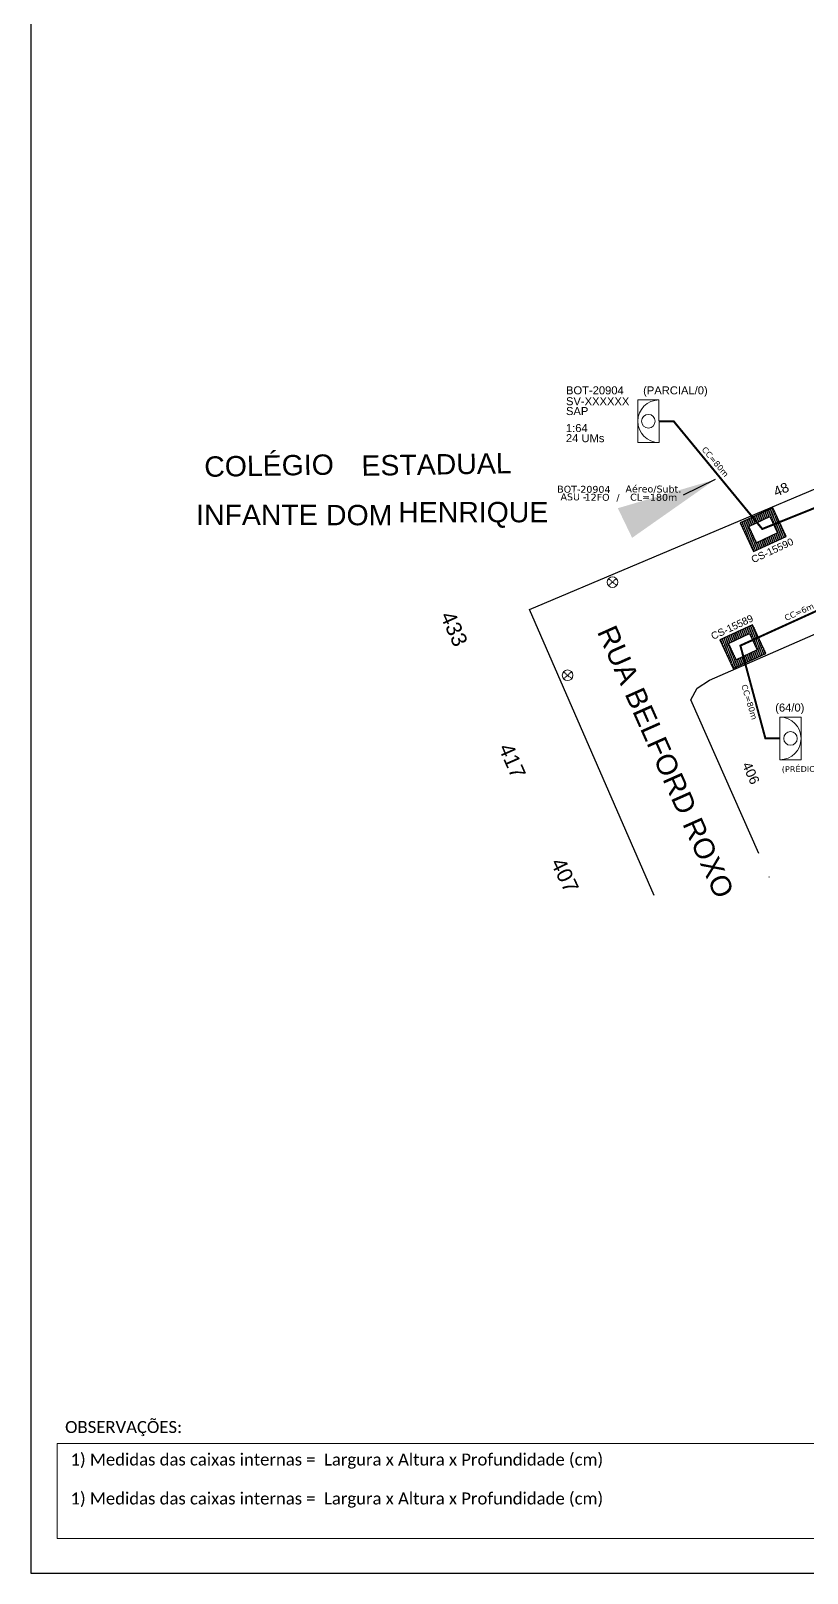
# Model space of a CAD drawing. Header units: inches. Extents: x 12897 to 14660, y 8241 to 8835.
# Drawn here: x 12896.7 to 13090.7, y 8241 to 8626.5 of the extents above; entities that cross this region are included whole.
import ezdxf
from ezdxf.enums import TextEntityAlignment as Align

# ---------------------------------------------------------------- set-up
doc = ezdxf.new("R2010")
doc.units = ezdxf.units.IN
doc.header["$MEASUREMENT"] = 0
doc.linetypes.add('PHANTOM2', pattern=[1.25, 0.625, -0.125, 0.125, -0.125, 0.125, -0.125])
for name, color, linetype in [('10.1-Caixas Subterrâneas', 5, 'Continuous'), ('CAP a instalar', 1, 'FENCELINE1'), ('label_cabos', 7, 'Continuous'), ('MUB', 252, 'Continuous'), ('Segmento de Logradouro Texto', 12, 'Continuous'), ('surveys', 7, 'Continuous')]:
    doc.layers.add(name, color=color, linetype=linetype)
for name, color, linetype, lineweight in [('10.4-Postes', 1, 'Continuous', 0), ("20.0-LEGENDA DOS CDO'S", 1, 'Continuous', 0), ('20.1-CDO_INTERIOR', 1, 'Continuous', 0)]:
    doc.layers.add(name, color=color, linetype=linetype, lineweight=lineweight)
doc.layers.add('Comprimeto de lance', color=7, linetype='Continuous', true_color=0xf7f7f7)
doc.styles.add('ARIAL', font='arial.ttf')
doc.styles.add('siredit', font='verdana.ttf')
doc.styles.add('WMF-Calibri0', font='calibri.ttf')
doc.linetypes.add('FENCELINE1', pattern='A,0.25,-0.1,[133,ltypeshp.shx,S=0.1,R=0,X=-0.1,Y=0],-0.1,1', length=1.45)
doc.dimstyles.new('CC', dxfattribs={"dimtxt": 1, "dimasz": 2, "dimexe": 0.18, "dimexo": 0.0625, "dimgap": 0.09, "dimtad": 0, "dimdec": 0, "dimrnd": 1, "dimzin": 0, "dimdsep": 46, "dimtxsty": 'siredit', "dimblk": 'NONE', "dimcen": 0, "dimse1": 1, "dimse2": 1, "dimsd1": 1, "dimsd2": 1, "dimclrt": 7, "dimadec": 0, "dimazin": 0, "dimtfac": 1, "dimtdec": 0, "dimtofl": 0, "dimtmove": 0, "dimatfit": 3, "dimfxl": 0, "dimtolj": 1, "dimtzin": 0, "dimarcsym": 0})

# ---------------------------------------------------------------- blocks, each defined once
blk = doc.blocks.new('_None')
blk = doc.blocks.new('*X8')
at = {"color": 0, "linetype": 'Continuous'}
for p, q in [((-1.25, 0.34099), (-0.49099, 1.1)), ((-1.25, 0.517767), (-0.667767, 1.1)), ((-1.25, 0.694544), (-0.844544, 1.1)), ((-1.25, 0.87132), (-1.02132, 1.1)), ((-1.25, 1.048097), (-1.198097, 1.1)), ((-0.789214, 0.625), (-0.314214, 1.1)), ((-0.612437, 0.625), (-0.137437, 1.1)), ((-0.43566, 0.625), (0.03934, 1.1)), ((-0.258883, 0.625), (0.216117, 1.1)), ((-0.082107, 0.625), (0.392893, 1.1)), ((0.09467, 0.625), (0.56967, 1.1)), ((0.271447, 0.625), (0.746447, 1.1)), ((0.448223, 0.625), (0.923223, 1.1)), ((0.625, 0.625), (1.1, 1.1)), ((0.801777, 0.625), (1.25, 1.073223)), ((-1.25, 0.164214), (-0.8035, 0.610714)), ((-1.25, -0.012563), (-0.8035, 0.433937)), ((-1.25, -0.18934), (-0.8035, 0.25716)), ((-1.25, -0.366117), (-0.8035, 0.080383)), ((0.8035, 0.449947), (1.25, 0.896447)), ((0.8035, 0.27317), (1.25, 0.71967)), ((0.8035, 0.096393), (1.25, 0.542893)), ((0.8035, -0.080383), (1.25, 0.366117)), ((0.8035, -0.25716), (1.25, 0.18934)), ((0.8035, -0.433937), (1.25, 0.012563)), ((-1.25, -0.542893), (-0.8035, -0.096393)), ((-1.25, -0.71967), (-0.8035, -0.27317)), ((-1.25, -0.896447), (-0.8035, -0.449947)), ((-1.25, -1.073223), (-0.801777, -0.625)), ((-1.1, -1.1), (-0.625, -0.625)), ((-0.923223, -1.1), (-0.448223, -0.625)), ((-0.746447, -1.1), (-0.271447, -0.625)), ((-0.56967, -1.1), (-0.09467, -0.625)), ((-0.392893, -1.1), (0.082107, -0.625)), ((-0.216117, -1.1), (0.258883, -0.625)), ((-0.03934, -1.1), (0.43566, -0.625)), ((0.137437, -1.1), (0.612437, -0.625)), ((0.314214, -1.1), (0.789214, -0.625)), ((0.49099, -1.1), (1.25, -0.34099)), ((0.667767, -1.1), (1.25, -0.517767)), ((0.8035, -0.610714), (1.25, -0.164214)), ((0.844544, -1.1), (1.25, -0.694544)), ((1.02132, -1.1), (1.25, -0.87132)), ((1.198097, -1.1), (1.25, -1.048097))]:
    blk.add_line(p, q, dxfattribs=at)

msp = doc.modelspace()

# ---------------------------------------------------------------- linework, layer by layer
at = {"color": 0, "lineweight": 0}
for p, q in [((12903.21, 8273.4), (13181.46, 8273.4)), ((12903.21, 8249.7), (12903.21, 8273.4)), ((13181.46, 8249.7), (12903.21, 8249.7))]:
    msp.add_line(p, q, dxfattribs=at)
msp.add_lwpolyline([(12896.65, 8241.02), (13735.22, 8241.02), (13735.22, 8835.02), (12896.65, 8835.02), (12896.65, 8241.02)])
at = {"layer": '10.1-Caixas Subterrâneas', "color": 30, "linetype": 'Continuous'}
for p, q in [((13082.11, 8507.31), (13073.96, 8503.51)), ((13076.14, 8502.64), (13081.37, 8505.09)), ((13081.37, 8505.09), (13083.28, 8501.01)), ((13085.46, 8500.14), (13082.11, 8507.31)), ((13073.96, 8503.51), (13077.31, 8496.34)), ((13076.14, 8502.64), (13076.14, 8502.64)), ((13078.04, 8498.56), (13076.14, 8502.64)), ((13083.28, 8501.01), (13078.04, 8498.56)), ((13077.31, 8496.34), (13085.46, 8500.14)), ((13077.05, 8478.09), (13068.9, 8474.28)), ((13080.4, 8470.92), (13077.05, 8478.09)), ((13068.9, 8474.28), (13072.25, 8467.11)), ((13071.08, 8473.41), (13076.32, 8475.86)), ((13071.08, 8473.41), (13071.08, 8473.41)), ((13072.98, 8469.34), (13071.08, 8473.41)), ((13076.32, 8475.86), (13078.22, 8471.79)), ((13072.25, 8467.11), (13080.4, 8470.92)), ((13078.22, 8471.79), (13072.98, 8469.34))]:
    msp.add_line(p, q, dxfattribs=at)
at = {"layer": '10.4-Postes', "color": 1, "linetype": 'PHANTOM2'}
for points in [[(13041.05, 8489.57), (13043.11, 8487.89)], [(13043.05, 8489.63), (13041.11, 8487.83)], [(13029.81, 8466.27), (13031.87, 8464.6)], [(13031.81, 8466.34), (13029.87, 8464.53)]]:
    msp.add_lwpolyline(points, dxfattribs=at)
at = {"layer": '10.4-Postes', "color": 1}
for centre in [(13042.08, 8488.73), (13030.84, 8465.44)]:
    msp.add_circle(centre, 1.33, dxfattribs=at)
at = {"layer": '20.1-CDO_INTERIOR', "color": 0, "lineweight": 18}
for points in [[(13048.38, 8523.63), (13048.38, 8534.25), (13053.69, 8534.25), (13053.7, 8523.63)], [(13089.21, 8444.33), (13089.22, 8454.96), (13083.9, 8454.96), (13083.9, 8444.34)]]:
    msp.add_lwpolyline(points, close=True, dxfattribs=at)
for centre in [(13051.04, 8528.94), (13086.56, 8449.65)]:
    msp.add_circle(centre, 1.7, dxfattribs=at)
for centre, start, end in [((13053.69, 8528.94), 90.0276, 270.0276), ((13083.9, 8449.65), 269.9724, 89.9724)]:
    msp.add_arc(centre, 5.31, start, end, dxfattribs=at)
at = {"layer": 'CAP a instalar', "color": 0, "linetype": 'FENCELINE1', "ltscale": 5, "const_width": 0.508}
for points in [[(13053.69, 8528.94), (13057.35, 8528.94), (13079.51, 8502.01), (13149.55, 8530.06), (13208.77, 8555.04), (13264.63, 8578.89), (13273.95, 8580.74), (13278.04, 8583.22)], [(13189.44, 8524.36), (13185.84, 8523.83), (13179.33, 8519.71), (13145.31, 8505.32), (13104.16, 8486.58), (13074.04, 8472.86), (13080.29, 8449.65), (13083.9, 8449.65)]]:
    msp.add_lwpolyline(points, dxfattribs=at)
at = {"layer": 'MUB'}
for points in [[(13052.51, 8410.4), (13021.31, 8481.86), (13273.78, 8588.57)], [(13078.69, 8420.86), (13061.61, 8459.34), (13063.22, 8462.22), (13066.32, 8464.18), (13300.89, 8566.78), (13307.68, 8566.57), (13311.55, 8564.12), (13315.47, 8559.45), (13339.74, 8502.63)], [(13081.35, 8414.86), (13081.26, 8415.08)]]:
    msp.add_lwpolyline(points, dxfattribs=at)

# ---------------------------------------------------------------- block references
at = {"layer": '10.1-Caixas Subterrâneas', "color": 30, "linetype": 'Continuous', "xscale": 3.597609986000823, "yscale": 3.597609986000862, "zscale": 7.195219972001062, "rotation": 205.0462007797119}
for p in [(13079.71, 8501.83), (13074.65, 8472.6)]:
    msp.add_blockref('*X8', p, dxfattribs=at)

# ---------------------------------------------------------------- texts
at = {"color": 0, "lineweight": 0, "insert": (13095.96, 8441.94), "char_height": 1.4817, "width": 28.7615, "attachment_point": 5, "rotation": 0.5611, "style": 'siredit'}
msp.add_mtext('\\C1;\\A1;(PRÉDIO SEM ACESSO)', dxfattribs=at)
at = {"lineweight": 0, "char_height": 3, "width": 277.1819, "attachment_point": 1, "style": 'WMF-Calibri0'}
for s, insert in [('OBSERVAÇÕES:', (12905.22, 8279.04)), ('1) Medidas das caixas internas =  Largura x Altura x Profundidade (cm)', (12906.57, 8270.92)), ('1) Medidas das caixas internas =  Largura x Altura x Profundidade (cm)', (12906.57, 8261.18))]:
    msp.add_mtext(s, dxfattribs=dict(at, insert=insert))
at = {"layer": '10.1-Caixas Subterrâneas', "color": 30, "style": 'ARIAL'}
for s, p in [('CS-15590', (13077.27, 8493.43)), ('CS-15589', (13067.2, 8474.27))]:
    msp.add_text(s, height=1.8, rotation=25.0462, dxfattribs=at).set_placement(p)
at = {"layer": "20.0-LEGENDA DOS CDO'S", "color": 0, "style": 'ARIAL'}
for s, p in [('BOT-20904', (13030.44, 8535.67)), ('(PARCIAL/0)', (13049.72, 8535.66)), ('SAP', (13030.44, 8530.48)), ('SV-XXXXXX', (13030.44, 8532.94)), ('1:64', (13030.42, 8526.24)), ('24 UMs', (13030.42, 8523.71))]:
    msp.add_text(s, height=2, rotation=359.9724, dxfattribs=at).set_placement(p)
msp.add_text('(64/0)', height=2, rotation=0.0276, dxfattribs=at).set_placement((13086.39, 8456.37), align=Align.CENTER)
at = {"layer": 'Comprimeto de lance', "ltscale": 0.5, "char_height": 1.482, "width": 17.7782, "attachment_point": 5, "style": 'siredit'}
for s, insert, rotation in [('\\A1;CC=80m', (13067.76, 8518.8), 310.1611), ('\\A1;CC=6m', (13088.73, 8481.28), 24.34), ('\\A1;CC=80m', (13076.28, 8458.76), 286.9568)]:
    msp.add_mtext(s, dxfattribs=dict(at, insert=insert, rotation=rotation))
at = {"layer": 'label_cabos', "color": 0, "style": 'siredit'}
for s, height, p in [('BOT-20904', 1.726, (13034.9, 8511.93)), ('Aéreo/Subt.', 1.726, (13052.28, 8512)), ('ASU -', 1.726, (13032.31, 8510.02)), ('12FO', 1.726, (13038.22, 8509.93)), ('/', 1.73, (13043.45, 8509.93)), ('CL=180m', 1.726, (13052.36, 8509.93))]:
    msp.add_text(s, height=height, rotation=359.69, dxfattribs=at).set_placement(p, align=Align.MIDDLE_CENTER)
at = {"layer": 'Segmento de Logradouro Texto', "style": 'ARIAL'}
msp.add_text('RUA BELFORD ROXO', height=5.0904, rotation=293.9768, dxfattribs=at).set_placement((13038.12, 8476.36))
at = {"layer": 'surveys', "style": 'ARIAL'}
for s, p in [('COLÉGIO', (12940.05, 8515.03)), ('ESTADUAL', (12979.35, 8515.28))]:
    msp.add_text(s, height=5.09, rotation=1, dxfattribs=at).set_placement(p)
for s, height, rotation, p in [('48', 2.443, 23.457, (13084.23, 8511.91)), ('433', 3.818, 294.0013, (13002.48, 8477.06)), ('417', 3.818, 293.6014, (13017.01, 8444.05)), ('406', 2.443, 293.9817, (13076.68, 8440.99)), ('407', 3.818, 295.8812, (13030.15, 8415.46))]:
    msp.add_text(s, height=height, rotation=rotation, dxfattribs=at).set_placement(p, align=Align.MIDDLE_CENTER)
for s, p in [('INFANTE', (12937.97, 8503.01)), ('DOM', (12970.44, 8502.94)), ('HENRIQUE', (12988.49, 8503.68))]:
    msp.add_text(s, height=5.09, dxfattribs=at).set_placement(p)

# ---------------------------------------------------------------- leaders
at = {"layer": 'label_cabos'}
msp.add_leader([(13067.71, 8514.35), (13059.72, 8510.5)], dimstyle='CC', override={"dimasz": 25, "dimgap": 0.09, "dimtad": 0}, dxfattribs=at)

doc.saveas('drawing.dxf')
